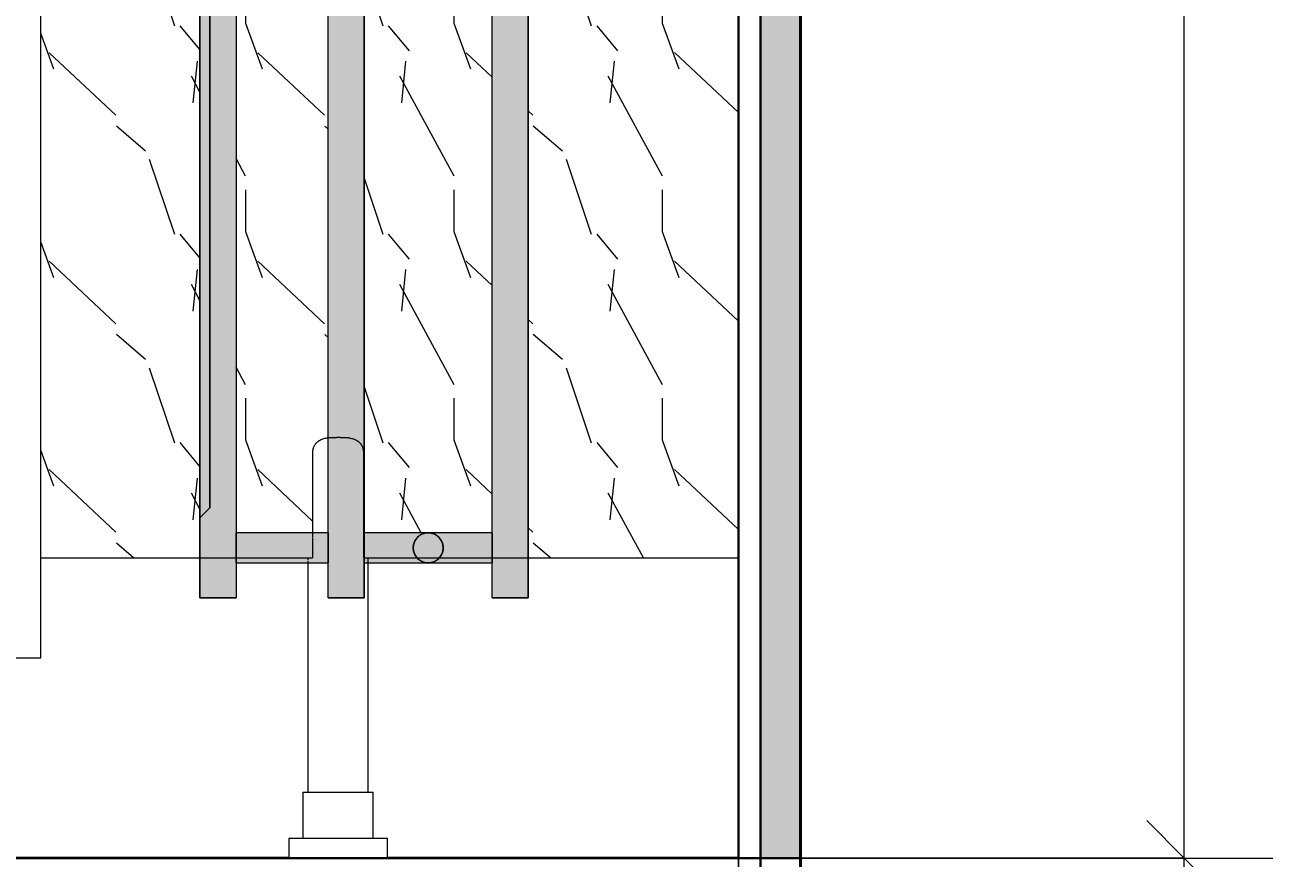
# Model space of a CAD drawing. Header units: millimetres. Extents: x 0 to 98412, y -2706 to 7916.
# Drawn here: x 80593 to 81212, y 0 to 416 of the extents above; entities that cross this region are included whole.
import ezdxf

# ---------------------------------------------------------------- set-up
doc = ezdxf.new("R2010")
doc.units = ezdxf.units.MM
for name, color, linetype, lineweight in [('A-ANNO-DIMS', 7, 'Continuous', 9), ('A-ANNO-DIMS-25', 7, 'Continuous', 9), ('A-GENM', 7, 'Continuous', 9), ('A-WALL-PATT', 7, 'Continuous', 9), ('G-ANNO-DIMS', 7, 'Continuous', 9), ('M-EQPM', 7, 'Continuous', 9), ('Знаки', 7, 'Continuous', 9), ('Знаки-1', 7, 'Continuous', 18)]:
    doc.layers.add(name, color=color, linetype=linetype, lineweight=lineweight)
for name, color, linetype, lineweight, true_color in [('A-FLOR-FNSH-2', 7, 'Continuous', 30, 0x3c3c3c), ('A-WALL-4', 7, 'Continuous', 30, 0x3c3c3c), ('A-WALL-5', 7, 'Continuous', 40, 0x3c3c3c), ('A-WALL-FNSH-3', 7, 'Continuous', 30, 0x3c3c3c), ('I-WALL-1', 7, 'Continuous', 9, 0x787878)]:
    doc.layers.add(name, color=color, linetype=linetype, lineweight=lineweight, true_color=true_color)
doc.layers.add('M-EQPM-1', color=7, linetype='Continuous', lineweight=9, true_color=0xe6e6e6, transparency=0.7)
doc.styles.add('ISOCPEUR_1', font='isocpeur.ttf', dxfattribs={"width": 0.9, "height": 62.5})
doc.dimstyles.new('ISO-2_5_0_9К_БОЛЬШОЙ_округление', dxfattribs={"dimscale": 304.8, "dimtxt": 62.248823, "dimasz": 0.123031, "dimexe": 0.098425, "dimexo": 0, "dimgap": 0, "dimtad": 1, "dimdec": 0, "dimrnd": 10, "dimzin": 0, "dimdsep": 46, "dimtxsty": 'ISOCPEUR_1', "dimblk1": 'OBLIQUE', "dimblk2": 'OBLIQUE', "dimsah": 1, "dimcen": 0.09, "dimdle": 0.098425, "dimazin": 0, "dimtfac": 1, "dimtdec": 4, "dimtix": 1, "dimtmove": 0, "dimatfit": 3, "dimfxl": 1, "dimtvp": 1, "dimtolj": 1, "dimtzin": 0, "dimarcsym": 2})

# ---------------------------------------------------------------- blocks, each defined once
blk = doc.blocks.new('radiator_prado_classic_z_tip_30_po exemplyaru - Classic Z Тип 30-500-30677900-Развертка 1_13-2')
at = {"layer": 'M-EQPM-1'}
for points in [[(-420, 150), (-402, 150), (-402, 630), (-420, 630), (-420, 590), (-415, 585), (-415, 175), (-420, 170)], [(-338.23, 150), (-338, 150), (-338, 630), (-356, 630), (-355.82, 209.84), (-348.15, 209.94), (-345.16, 209.69), (-341.85, 208.59), (-339.29, 206.37), (-338.23, 202.93), (-338.23, 161.79)], [(-256, 150), (-256, 630), (-274, 630), (-274, 150), (-267.21, 150)], [(-420, 170), (-415, 175), (-415, 585), (-420, 590), (-420, 176.96)], [(-343.7, 130), (-338, 130), (-338.23, 202.93), (-339.29, 206.37), (-342.27, 208.82), (-345.51, 209.79), (-353.34, 209.96), (-356, 209.67), (-355.82, 130), (-344.36, 130)], [(-358.56, 155), (-356, 155), (-356, 162.5), (-363.77, 162.24), (-363.49, 155), (-359.21, 155)], [(-402, 130), (-402, 150), (-420, 150), (-420, 130), (-414.89, 130)], [(-298.77, 153.03), (-298.66, 153.81), (-298.76, 153.06)], [(-256, 130), (-256, 150), (-274, 149.84), (-274, 130)]]:
    blk.add_hatch(color=256, dxfattribs=at).paths.add_polyline_path(points)
h = blk.add_hatch(color=256, dxfattribs=at)
h.paths.add_polyline_path([(-363.86, 155), (-363.77, 155), (-363.77, 162.5), (-402, 162.24), (-402, 155), (-385.35, 155)])
h.paths.add_polyline_path([(-312.49, 158.75), (-312.03, 159.38), (-312.49, 158.76)])
h.paths.add_polyline_path([(-313.23, 156.97), (-312.96, 157.65), (-313.23, 156.98)])
h.paths.add_polyline_path([(-298.76, 155), (-274, 155), (-274, 162.5), (-338, 162.24), (-338, 155), (-298.77, 155)])
h = blk.add_hatch(color=256, dxfattribs=at)
h.paths.add_polyline_path([(-402, 150), (-363.77, 150), (-363.86, 155), (-402, 155), (-402, 151.25)])
h.paths.add_polyline_path([(-299.51, 151.25), (-300.19, 150.33), (-300.3, 150), (-274, 150), (-274, 155), (-298.5, 155), (-298.77, 153), (-299.51, 151.25)])
h.paths.add_polyline_path([(-313.5, 155), (-338, 155), (-338, 150), (-311.56, 150), (-312.96, 152.35), (-313.25, 153.06), (-313.4, 154.25)])
h.paths.add_polyline_path([(-304.06, 150), (-300.46, 150), (-299.21, 151.96), (-298.66, 153.81), (-298.77, 155), (-313.5, 155), (-312.95, 152.35), (-312.01, 150.62), (-311.3, 150), (-305.33, 150)])
h = blk.add_hatch(color=256, dxfattribs=at)
h.paths.add_polyline_path([(-336.5, 147.5), (-335.93, 147.78), (-336.19, 150), (-338, 149.84), (-338, 147.5), (-336.96, 147.5)])
h.paths.add_polyline_path([(-363.73, 147.5), (-356, 147.76), (-356, 155), (-363.77, 155), (-363.77, 150), (-366.07, 150), (-365.8, 147.5), (-363.76, 147.5)])
h = blk.add_hatch(color=256, dxfattribs=at)
h.paths.add_polyline_path([(-298.77, 156.97), (-298.77, 157), (-298.77, 156.98)])
h.paths.add_polyline_path([(-299.51, 158.75), (-300.19, 159.67), (-299.51, 158.76)])
h = blk.add_hatch(color=256, dxfattribs=at)
h.paths.add_polyline_path([(-302.25, 147.5), (-274, 147.76), (-274, 150), (-335.93, 149.82), (-335.93, 147.5), (-304.06, 147.5)])
h.paths.add_polyline_path([(-366.07, 147.5), (-366.07, 150), (-402, 150), (-402, 147.5), (-385.35, 147.5)])
h = blk.add_hatch(color=256, dxfattribs=at)
h.paths.add_polyline_path([(-300.46, 150), (-300.44, 150), (-300.21, 150.33)])
h.paths.add_polyline_path([(-311.56, 150), (-311.54, 150), (-312.03, 150.62)])
at = {"layer": 'M-EQPM'}
for p, q in [((-420, 130), (-420, 630)), ((-402, 630), (-402, 130)), ((-356, 130), (-356, 630)), ((-338, 630), (-338, 130)), ((-274, 130), (-274, 630)), ((-256, 130), (-256, 630)), ((-256, 630), (-256, 130)), ((-402, 597.5), (-402, 162.5)), ((-356, 162.5), (-356, 597.5)), ((-338, 162.5), (-338, 597.5)), ((-274, 162.5), (-274, 597.5)), ((-420, 170), (-420, 590)), ((-420, 590), (-420, 170)), ((-420, 170), (-420, 590)), ((-420, 590), (-420, 170)), ((-420, 170), (-420, 590)), ((-420, 590), (-420, 170)), ((-420, 170), (-420, 590)), ((-420, 590), (-420, 170)), ((-420, 170), (-420, 590)), ((-420, 590), (-420, 170)), ((-420, 170), (-420, 590)), ((-420, 590), (-420, 170)), ((-420, 170), (-420, 590)), ((-420, 590), (-420, 170)), ((-420, 170), (-420, 590)), ((-420, 590), (-420, 170)), ((-420, 170), (-420, 590)), ((-420, 590), (-420, 170)), ((-420, 170), (-420, 590)), ((-420, 590), (-420, 170)), ((-420, 170), (-420, 590)), ((-420, 590), (-420, 170)), ((-420, 170), (-420, 590)), ((-420, 590), (-420, 170)), ((-420, 170), (-420, 590)), ((-420, 590), (-420, 170)), ((-420, 170), (-420, 590)), ((-420, 590), (-420, 170)), ((-420, 590), (-420, 170)), ((-415, 175), (-415, 585)), ((-415, 585), (-415, 175)), ((-415, 175), (-415, 585)), ((-415, 585), (-415, 175)), ((-415, 175), (-415, 585)), ((-415, 585), (-415, 175)), ((-415, 175), (-415, 585)), ((-415, 585), (-415, 175)), ((-415, 175), (-415, 585)), ((-415, 585), (-415, 175)), ((-415, 175), (-415, 585)), ((-415, 585), (-415, 175)), ((-415, 175), (-415, 585)), ((-415, 585), (-415, 175)), ((-415, 585), (-415, 175)), ((-415, 175), (-415, 585)), ((-415, 585), (-415, 175)), ((-415, 175), (-415, 585)), ((-415, 585), (-415, 175)), ((-415, 175), (-415, 585)), ((-415, 585), (-415, 175)), ((-415, 175), (-415, 585)), ((-415, 585), (-415, 175)), ((-415, 175), (-415, 585)), ((-415, 585), (-415, 175)), ((-415, 585), (-415, 175)), ((-415, 175), (-415, 585)), ((-415, 585), (-415, 175)), ((-415, 175), (-420, 170)), ((-420, 170), (-415, 175)), ((-415, 175), (-420, 170)), ((-420, 170), (-415, 175)), ((-415, 175), (-420, 170)), ((-420, 170), (-415, 175)), ((-415, 175), (-420, 170)), ((-420, 170), (-415, 175)), ((-415, 175), (-420, 170)), ((-420, 170), (-415, 175)), ((-415, 175), (-420, 170)), ((-420, 170), (-415, 175)), ((-415, 175), (-420, 170)), ((-420, 170), (-415, 175)), ((-415, 175), (-420, 170)), ((-420, 170), (-415, 175)), ((-415, 175), (-420, 170)), ((-420, 170), (-415, 175)), ((-415, 175), (-420, 170)), ((-420, 170), (-415, 175)), ((-415, 175), (-420, 170)), ((-420, 170), (-415, 175)), ((-415, 175), (-420, 170)), ((-420, 170), (-415, 175)), ((-415, 175), (-420, 170)), ((-415, 175), (-420, 170)), ((-415, 175), (-420, 170)), ((-420, 170), (-415, 175)), ((-420, 170), (-420, 130)), ((-356, 162.5), (-402, 162.5)), ((-356, 162.5), (-402, 162.5)), ((-402, 162.5), (-402, 156.94)), ((-402, 155), (-402, 162.5)), ((-402, 162.5), (-402, 155)), ((-402, 155), (-402, 162.5)), ((-402, 162.24), (-402, 147.76)), ((-356, 162.5), (-356, 155)), ((-356, 155), (-356, 162.5)), ((-356, 162.5), (-356, 155)), ((-356, 160.3), (-356, 162.5)), ((-356, 147.76), (-356, 162.24)), ((-274, 162.5), (-338, 162.5)), ((-274, 162.5), (-338, 162.5)), ((-338, 155), (-338, 162.5)), ((-338, 162.5), (-338, 155)), ((-338, 161.5), (-338, 162.5)), ((-338, 162.5), (-338, 155)), ((-338, 147.76), (-338, 162.24)), ((-338, 160.3), (-338, 161.5)), ((-274, 162.5), (-274, 161.5)), ((-274, 155), (-274, 162.5)), ((-274, 162.5), (-274, 161.5)), ((-274, 160.3), (-274, 162.5)), ((-274, 147.76), (-274, 162.24)), ((-274, 161.5), (-274, 160.3)), ((-274, 161.5), (-274, 160.3)), ((-402, 156.94), (-402, 155)), ((-402, 155), (-402, 147.76)), ((-402, 151.25), (-402, 155)), ((-402, 155), (-402, 151.25)), ((-402, 147.5), (-402, 155)), ((-356, 155), (-356, 160.3)), ((-356, 155), (-356, 147.5)), ((-356, 147.5), (-356, 155)), ((-356, 155), (-356, 147.5)), ((-356, 147.5), (-356, 155)), ((-338, 158.75), (-338, 160.3)), ((-338, 156.94), (-338, 158.75)), ((-338, 155), (-338, 156.94)), ((-338, 147.5), (-338, 155)), ((-338, 155), (-338, 147.5)), ((-338, 153.06), (-338, 155)), ((-338, 155), (-338, 147.5)), ((-274, 160.3), (-274, 155)), ((-274, 160.3), (-274, 155)), ((-274, 156.94), (-274, 160.3)), ((-274, 155), (-274, 156.94)), ((-274, 155), (-274, 153.06)), ((-274, 147.5), (-274, 155)), ((-274, 155), (-274, 153.06)), ((-274, 153.06), (-274, 155)), ((-402, 147.5), (-402, 151.25)), ((-402, 151.25), (-402, 149.7)), ((-402, 149.7), (-402, 148.5)), ((-338, 151.25), (-338, 153.06)), ((-338, 147.5), (-338, 151.25)), ((-274, 153.06), (-274, 147.5)), ((-274, 153.06), (-274, 149.7)), ((-274, 151.25), (-274, 153.06)), ((-274, 147.76), (-274, 151.25)), ((-274, 149.7), (-274, 147.5)), ((-402, 148.5), (-402, 147.5)), ((-402, 147.76), (-402, 147.5)), ((-402, 147.5), (-356, 147.5)), ((-402, 147.5), (-356, 147.5)), ((-402, 147.5), (-402, 130)), ((-356, 130), (-356, 147.5)), ((-338, 147.5), (-274, 147.5)), ((-338, 147.5), (-274, 147.5)), ((-338, 130), (-338, 147.5)), ((-274, 147.5), (-274, 147.76)), ((-274, 130), (-274, 147.5)), ((-420, 130), (-402, 130)), ((-402, 130), (-420, 130)), ((-338, 130), (-356, 130)), ((-356, 130), (-338, 130)), ((-256, 130), (-274, 130)), ((-274, 130), (-256, 130))]:
    blk.add_line(p, q, dxfattribs=at)
for start, end in [(90, 270), (121.68165, 135), (117.28226, 120), (107.49554, 117.28226), (105.00484, 107.49554), (90.00451, 103.42927), (75.00451, 90), (270, 90), (72.47896, 75), (62.76012, 72.47896), (60.00484, 62.76012), (45.00563, 58.29213), (165, 180), (180, 195), (150, 164.49794), (136.37895, 149.93487), (30.06513, 43.62105), (15.50206, 30), (0, 15), (345, 360), (195.50206, 210), (210.06513, 223.62105), (225, 238.31835), (301.70787, 314.99437), (316.37895, 329.93487), (330, 344.49794), (240, 242.71774), (242.71774, 252.50446), (252.50446, 254.99516), (256.57073, 269.99549), (270, 284.99549), (285, 287.52104), (287.52104, 297.23988), (297.23988, 299.99516)]:
    blk.add_arc((-306, 155), 7.5, start, end, dxfattribs=at)
for points, knots in [([(-311.44, 160.16), (-311.35, 160.26), (-311.15, 160.46), (-310.74, 160.82), (-310.31, 161.14), (-309.88, 161.43), (-309.43, 161.68), (-308.63, 162.06), (-307.44, 162.41), (-306.49, 162.5), (-306, 162.5)], [0.4285714, 0.4285714, 0.4285714, 0.4285714, 0.4642857, 0.5, 0.5714286, 0.6071429, 0.6428571, 0.7142857, 0.8571429, 1, 1, 1, 1]), ([(-310.2, 161.21), (-310.31, 161.14), (-310.53, 160.98), (-310.84, 160.73), (-311.1, 160.51), (-311.24, 160.37), (-311.28, 160.32)], [0.4285714, 0.4285714, 0.4285714, 0.4285714, 0.4642857, 0.5, 0.5357143, 0.5520145, 0.5520145, 0.5520145, 0.5520145]), ([(-307.44, 162.36), (-307.92, 162.27), (-308.63, 162.06), (-309.43, 161.68), (-309.88, 161.43), (-310.1, 161.28), (-310.2, 161.21)], [0.1428571, 0.1428571, 0.1428571, 0.1428571, 0.2857143, 0.3571429, 0.3928571, 0.4285714, 0.4285714, 0.4285714, 0.4285714]), ([(-306, 162.5), (-305.52, 162.5), (-304.56, 162.41), (-303.37, 162.06), (-302.57, 161.68), (-302.12, 161.43), (-301.8, 161.21), (-301.47, 160.98), (-301.16, 160.73), (-300.85, 160.46), (-300.65, 160.26), (-300.56, 160.16)], [0, 0, 0, 0, 0.1428571, 0.2857143, 0.3571429, 0.3928571, 0.4285714, 0.4642857, 0.5, 0.5357143, 0.5714286, 0.5714286, 0.5714286, 0.5714286]), ([(-301.8, 161.21), (-301.9, 161.28), (-302.12, 161.43), (-302.57, 161.68), (-302.92, 161.84), (-303.15, 161.94)], [0.5714286, 0.5714286, 0.5714286, 0.5714286, 0.6071429, 0.6428571, 0.7142857, 0.7142857, 0.7142857, 0.7142857]), ([(-300.72, 160.32), (-300.76, 160.37), (-300.9, 160.51), (-301.17, 160.74), (-301.39, 160.92), (-301.52, 161.01)], [0.44798555, 0.44798555, 0.44798555, 0.44798555, 0.46428571, 0.5, 0.54033489, 0.54033489, 0.54033489, 0.54033489]), ([(-313.5, 155), (-313.49, 155.35), (-313.46, 155.86), (-313.34, 156.52), (-313.27, 156.84), (-313.23, 157)], [0, 0, 0, 0, 0.0714286, 0.1071429, 0.1428571, 0.1428571, 0.1428571, 0.1428571]), ([(-313.23, 157), (-313.27, 156.84), (-313.34, 156.52), (-313.45, 155.86), (-313.49, 155.35), (-313.5, 155)], [0.8571429, 0.8571429, 0.8571429, 0.8571429, 0.8928571, 0.9285714, 1, 1, 1, 1]), ([(-313.23, 153), (-313.27, 153.16), (-313.34, 153.48), (-313.46, 154.14), (-313.49, 154.65), (-313.5, 155)], [0.8571429, 0.8571429, 0.8571429, 0.8571429, 0.8928571, 0.9285714, 1, 1, 1, 1]), ([(-313.5, 155), (-313.49, 154.65), (-313.45, 154.14), (-313.34, 153.48), (-313.27, 153.16), (-313.23, 153)], [0, 0, 0, 0, 0.0714286, 0.1071429, 0.1428571, 0.1428571, 0.1428571, 0.1428571]), ([(-298.77, 157), (-298.73, 156.84), (-298.66, 156.52), (-298.55, 155.86), (-298.51, 155.35), (-298.5, 155)], [0.8571429, 0.8571429, 0.8571429, 0.8571429, 0.8928571, 0.9285714, 1, 1, 1, 1]), ([(-298.5, 155), (-298.51, 155.35), (-298.55, 155.86), (-298.66, 156.52), (-298.73, 156.84), (-298.77, 157)], [0, 0, 0, 0, 0.0714286, 0.1071429, 0.1428571, 0.1428571, 0.1428571, 0.1428571]), ([(-298.5, 155), (-298.51, 154.65), (-298.55, 154.14), (-298.66, 153.48), (-298.73, 153.16), (-298.77, 153)], [0, 0, 0, 0, 0.0714286, 0.1071429, 0.1428571, 0.1428571, 0.1428571, 0.1428571]), ([(-298.77, 153), (-298.73, 153.16), (-298.66, 153.48), (-298.55, 154.14), (-298.51, 154.65), (-298.5, 155)], [0.8571429, 0.8571429, 0.8571429, 0.8571429, 0.8928571, 0.9285714, 1, 1, 1, 1]), ([(-306, 147.5), (-306.49, 147.5), (-307.44, 147.59), (-308.63, 147.94), (-309.43, 148.32), (-309.88, 148.57), (-310.21, 148.79), (-310.53, 149.02), (-310.84, 149.27), (-311.15, 149.54), (-311.35, 149.74), (-311.44, 149.84)], [0, 0, 0, 0, 0.1428571, 0.2857143, 0.3571429, 0.3928571, 0.4285714, 0.4642857, 0.5, 0.5357143, 0.5714286, 0.5714286, 0.5714286, 0.5714286]), ([(-311.28, 149.68), (-311.24, 149.63), (-311.1, 149.49), (-310.74, 149.18), (-310.42, 148.94), (-310.2, 148.79)], [0.4479855, 0.4479855, 0.4479855, 0.4479855, 0.4642857, 0.5, 0.5714286, 0.5714286, 0.5714286, 0.5714286]), ([(-310.2, 148.79), (-310.1, 148.71), (-309.88, 148.57), (-309.43, 148.32), (-309.08, 148.16), (-308.85, 148.06)], [0.5714286, 0.5714286, 0.5714286, 0.5714286, 0.6071429, 0.6428571, 0.7142857, 0.7142857, 0.7142857, 0.7142857]), ([(-300.56, 149.84), (-300.65, 149.74), (-300.85, 149.54), (-301.26, 149.18), (-301.69, 148.86), (-302.12, 148.57), (-302.57, 148.32), (-303.37, 147.94), (-304.56, 147.59), (-305.52, 147.5), (-306, 147.5)], [0.4285714, 0.4285714, 0.4285714, 0.4285714, 0.4642857, 0.5, 0.5714286, 0.6071429, 0.6428571, 0.7142857, 0.8571429, 1, 1, 1, 1]), ([(-303.15, 148.06), (-302.92, 148.16), (-302.57, 148.32), (-302.12, 148.57), (-301.9, 148.71), (-301.8, 148.79)], [0.2857143, 0.2857143, 0.2857143, 0.2857143, 0.3571429, 0.3928571, 0.4285714, 0.4285714, 0.4285714, 0.4285714]), ([(-301.47, 149.02), (-301.37, 149.1), (-301.16, 149.27), (-300.9, 149.49), (-300.76, 149.63), (-300.72, 149.68)], [0.46428571, 0.46428571, 0.46428571, 0.46428571, 0.5, 0.53571429, 0.55201445, 0.55201445, 0.55201445, 0.55201445])]:
    blk.add_open_spline(points, degree=3, knots=knots, dxfattribs=at)
for points in [[(-306, 162.5), (-306.48, 162.5), (-306.96, 162.45), (-307.44, 162.36)], [(-304.56, 162.36), (-305.04, 162.45), (-305.52, 162.5), (-306, 162.5)], [(-303.15, 161.94), (-303.61, 162.13), (-304.08, 162.27), (-304.56, 162.36)], [(-313.23, 157), (-313.19, 157.16), (-313.09, 157.47), (-312.91, 157.92), (-312.71, 158.35), (-312.57, 158.62), (-312.49, 158.76)], [(-312.49, 158.76), (-312.57, 158.62), (-312.71, 158.35), (-312.91, 157.92), (-313.09, 157.47), (-313.19, 157.16), (-313.23, 157)], [(-312.49, 158.76), (-312.42, 158.89), (-312.26, 159.15), (-312, 159.51), (-311.73, 159.85), (-311.54, 160.06), (-311.44, 160.16)], [(-311.44, 160.16), (-311.54, 160.06), (-311.73, 159.85), (-312, 159.51), (-312.26, 159.15), (-312.42, 158.89), (-312.49, 158.76)], [(-300.56, 160.16), (-300.46, 160.06), (-300.27, 159.85), (-300, 159.51), (-299.74, 159.15), (-299.58, 158.89), (-299.51, 158.76)], [(-299.51, 158.76), (-299.58, 158.89), (-299.74, 159.15), (-300, 159.51), (-300.27, 159.85), (-300.46, 160.06), (-300.56, 160.16)], [(-299.51, 158.76), (-299.43, 158.62), (-299.29, 158.35), (-299.09, 157.92), (-298.91, 157.47), (-298.82, 157.16), (-298.77, 157)], [(-298.77, 157), (-298.81, 157.16), (-298.91, 157.47), (-299.09, 157.92), (-299.29, 158.35), (-299.43, 158.62), (-299.51, 158.76)], [(-312.49, 151.24), (-312.57, 151.38), (-312.71, 151.65), (-312.91, 152.08), (-313.09, 152.53), (-313.19, 152.84), (-313.23, 153)], [(-313.23, 153), (-313.19, 152.84), (-313.09, 152.53), (-312.91, 152.08), (-312.71, 151.65), (-312.57, 151.38), (-312.49, 151.24)], [(-311.44, 149.84), (-311.54, 149.94), (-311.73, 150.15), (-312, 150.49), (-312.26, 150.85), (-312.42, 151.11), (-312.49, 151.24)], [(-312.49, 151.24), (-312.42, 151.11), (-312.26, 150.85), (-312, 150.49), (-311.73, 150.15), (-311.54, 149.94), (-311.44, 149.84)], [(-299.51, 151.24), (-299.58, 151.11), (-299.74, 150.85), (-300, 150.49), (-300.27, 150.15), (-300.46, 149.94), (-300.56, 149.84)], [(-300.56, 149.84), (-300.46, 149.94), (-300.27, 150.15), (-300, 150.49), (-299.74, 150.85), (-299.58, 151.11), (-299.51, 151.24)], [(-298.77, 153), (-298.82, 152.84), (-298.91, 152.53), (-299.09, 152.08), (-299.29, 151.65), (-299.43, 151.38), (-299.51, 151.24)], [(-299.51, 151.24), (-299.43, 151.38), (-299.29, 151.65), (-299.09, 152.08), (-298.91, 152.53), (-298.81, 152.84), (-298.77, 153)], [(-308.85, 148.06), (-308.39, 147.87), (-307.92, 147.73), (-307.44, 147.64)], [(-307.44, 147.64), (-306.96, 147.55), (-306.48, 147.5), (-306, 147.5)], [(-306, 147.5), (-305.52, 147.5), (-305.04, 147.55), (-304.56, 147.64)], [(-304.56, 147.64), (-304.08, 147.73), (-303.61, 147.87), (-303.15, 148.06)]]:
    blk.add_open_spline(points, degree=3, dxfattribs=at)
blk = doc.blocks.new('131_Сантехническая перегородка_Дверь_сдвиг_ - СД-1-30823593-Развертка 1_13-2')
at = {"layer": 'A-GENM'}
h = blk.add_hatch(dxfattribs=at)
h.set_pattern_fill('FP_24', color=256, style=0, pattern_type=2)
h.set_pattern_definition([(108.435, (-7005.587, 0), (-104.12513, 208.25044), [39.513, -289.759]), (139.399, (-7018.082, 37.485), (-624.75285, 520.62186), [19.2, -940.786]), (136.848, (-6928.534, 49.98), (-1561.885053, 1457.7390814), [45.673, -2237.967]), (109.983, (-6961.854, 81.218), (-312.373483, 833.000664), [24.375, -1194.377]), (90, (-6970.18, 0), (-104.125, 104.125), [20.825, -83.3]), (118.443, (-6970.184, 20.825), (728.8763269, -1353.6237543), [56.841, -2785.217]), (84.289, (-6997.257, 70.805), (-104.131824, -937.124192), [20.929, -1025.515]), (129.806, (-6995.174, 91.63), (416.50377, -520.62198), [16.265, -796.978])])
h.paths.add_polyline_path([(-551, 150), (-515.5, 150), (-515.5, 770), (-499.5, 770), (-499.5, 150), (-420, 150), (-420, 630), (-402, 630), (-402, 612.5), (-356, 612.5), (-355.82, 630), (-338, 630), (-338, 612.5), (-274, 612.5), (-274, 630), (-256, 630), (-256, 150), (-151, 150), (-151, 804), (-515.5, 804), (-515.5, 820), (-151, 820), (-151, 1650), (-551, 1650), (-551, 237.68)])
h.paths.add_polyline_path([(-306, 162.5), (-296.75, 162.5), (-274, 162.5), (-274, 597.5), (-338, 597.5), (-338, 162.5), (-307.44, 162.5)])
h.paths.add_polyline_path([(-363.77, 162.5), (-363.77, 202.93), (-362.71, 206.37), (-359.73, 208.82), (-356, 210), (-356, 597.5), (-402, 597.5), (-402, 162.5), (-385.35, 162.5)])
for p, q in [((-363.77, 202.93), (-363.77, 162.5)), ((-338.23, 150), (-338.23, 202.93)), ((-363.77, 162.12), (-363.77, 161.5)), ((-363.77, 161.29), (-363.77, 160.3)), ((-363.77, 160.04), (-363.77, 150)), ((-499.5, 150), (-420, 150)), ((-420, 150), (-402, 150)), ((-402, 150), (-363.77, 150)), ((-366.07, 150), (-366.07, 148.77)), ((-338, 150), (-311.56, 150)), ((-335.93, 148.53), (-335.93, 149.63)), ((-311.48, 150), (-300.76, 150)), ((-300.44, 150), (-274, 150)), ((-274, 150), (-256, 150)), ((-256, 150), (-151, 150)), ((-366.07, 148.34), (-366.07, 147.76)), ((-366.07, 147.56), (-366.07, 32.93)), ((-335.93, 147.78), (-335.93, 148.44)), ((-335.93, 32.93), (-335.93, 147.5)), ((-368.57, 32.93), (-368.57, 10)), ((-368.57, 32.93), (-333.43, 32.93)), ((-333.43, 10), (-333.43, 32.93)), ((-375.61, 10), (-375.61, 0)), ((-375.61, 10), (-326.39, 10)), ((-326.39, 0), (-326.39, 10))]:
    blk.add_line(p, q, dxfattribs=at)
for points, knots in [([(-355.86, 209.88), (-355.94, 209.87), (-356.1, 209.85), (-356.33, 209.81), (-356.57, 209.77), (-356.88, 209.72), (-357.43, 209.61), (-358.22, 209.43), (-358.99, 209.19), (-359.49, 208.98), (-359.77, 208.85), (-360.04, 208.71), (-360.37, 208.52), (-360.89, 208.19), (-361.51, 207.72), (-362.18, 207.08), (-362.64, 206.49), (-362.93, 206), (-363.2, 205.48), (-363.57, 204.52), (-363.73, 203.59), (-363.77, 202.93)], [-0.3472222, -0.3472222, -0.3472222, -0.3472222, -0.3402778, -0.3333333, -0.3263889, -0.3194444, -0.3055556, -0.2777778, -0.25, -0.2361111, -0.2291667, -0.2222222, -0.2083333, -0.1944444, -0.1666667, -0.1388889, -0.1111111, -0.0972222, -0.0833333, -0.0555556, 0, 0, 0, 0]), ([(-338.23, 202.93), (-338.27, 203.59), (-338.43, 204.52), (-338.8, 205.48), (-339.07, 206), (-339.29, 206.37), (-339.54, 206.73), (-339.93, 207.19), (-340.49, 207.72), (-341.12, 208.19), (-341.63, 208.52), (-342.02, 208.75), (-342.42, 208.95), (-342.98, 209.18), (-343.71, 209.41), (-344.46, 209.59), (-344.99, 209.7), (-345.29, 209.75), (-345.51, 209.79), (-345.74, 209.83), (-346.04, 209.87), (-346.57, 209.93), (-347.34, 209.97), (-348.11, 209.98), (-348.71, 209.99), (-349.16, 210), (-349.59, 210.01), (-350.15, 210.02), (-350.84, 210.02), (-351.53, 210.02), (-352.1, 210.01), (-352.54, 210), (-353, 209.99), (-353.62, 209.98), (-354.42, 209.98), (-355.23, 209.94), (-355.71, 209.9), (-355.86, 209.88)], [-1, -1, -1, -1, -0.9444444, -0.9166667, -0.9027778, -0.8888889, -0.875, -0.8611111, -0.8333333, -0.8055556, -0.7916667, -0.7777778, -0.7638889, -0.75, -0.7222222, -0.6944444, -0.6805556, -0.6736111, -0.6666667, -0.6597222, -0.6527778, -0.6388889, -0.6111111, -0.5833333, -0.5694444, -0.5555556, -0.5416667, -0.5277778, -0.5, -0.4722222, -0.4583333, -0.4444444, -0.4305556, -0.4166667, -0.3888889, -0.3611111, -0.3472222, -0.3472222, -0.3472222, -0.3472222])]:
    blk.add_open_spline(points, degree=3, knots=knots, dxfattribs=at)
blk = doc.blocks.new('Зашивка радиатора_ СУ - Зашивка радиатора  М15-33170478-Развертка 1_13-2')
at = {"layer": 'Знаки-1'}
for p, q in [((-499.5, 100), (-499.5, 770)), ((-515.5, 100), (-499.5, 100))]:
    blk.add_line(p, q, dxfattribs=at)
blk = doc.blocks.new('DIMBLOCK25-Развертка 1_13-2')
at = {"layer": 'A-ANNO-DIMS-25', "lineweight": 20}
for p, q in [((81172.47, 1800), (81153.72, 1818.75)), ((81172.47, 1800), (81191.22, 1781.25)), ((81172.47, 0), (81153.72, 18.75)), ((81172.47, 0), (81191.22, -18.75))]:
    blk.add_line(p, q, dxfattribs=at)
at = {"layer": 'A-ANNO-DIMS-25'}
for p, q in [((81172.47, 1800), (80980.84, 1800)), ((80983.34, 1800), (81202.47, 1800)), ((81172.47, -30), (81172.47, 1800)), ((80960.84, 0), (81202.47, 0)), ((81172.47, 0), (80960.84, 0))]:
    blk.add_line(p, q, dxfattribs=at)
at = {"layer": 'A-ANNO-DIMS-25', "color": 0, "insert": (81090.82, 826.38), "char_height": 62.5, "width": 176.6909, "attachment_point": 1, "rotation": 90, "line_spacing_factor": 1.149209, "style": 'ISOCPEUR_1'}
blk.add_mtext('1800', dxfattribs=at)
blk = doc.blocks.new('_Oblique')
at = {"color": 0, "linetype": 'ByBlock', "lineweight": -2}
blk.add_line((-0.5, -0.5), (0.5, 0.5), dxfattribs=at)
blk = doc.blocks.new('DIMBLOCK28-Развертка 1_13-2')
at = {"layer": 'A-ANNO-DIMS-25'}
for p, q in [((77371.84, 0), (77371.84, -214.79)), ((77371.84, -184.79), (77371.84, 0)), ((80949.84, 0), (80949.84, -214.79)), ((80949.84, -184.79), (80949.84, 0)), ((77371.84, -184.79), (80979.84, -184.79))]:
    blk.add_line(p, q, dxfattribs=at)
at = {"layer": 'A-ANNO-DIMS-25', "lineweight": 20}
for p, q in [((77371.84, -184.79), (77390.59, -166.04)), ((80949.84, -184.79), (80968.59, -166.04)), ((77371.84, -184.79), (77353.09, -203.54)), ((80949.84, -184.79), (80931.09, -203.54))]:
    blk.add_line(p, q, dxfattribs=at)
at = {"layer": 'A-ANNO-DIMS-25', "color": 0, "insert": (79081.83, -103.13), "char_height": 62.5, "width": 189.6195, "attachment_point": 1, "line_spacing_factor": 1.149209, "style": 'ISOCPEUR_1'}
blk.add_mtext('3580', dxfattribs=at)

msp = doc.modelspace()

# ---------------------------------------------------------------- hatches: boundary and pattern name
at = {"layer": 'A-WALL-PATT'}
h = msp.add_hatch(dxfattribs=at)
h.set_pattern_fill('FP_21', color=256, style=0, pattern_type=2)
h.set_pattern_definition([(90, (80970.84, 0), (-600, 4e-14), []), (180, (80970.84, 0), (-7e-14, -600), [])])
h.paths.add_polyline_path([(77526.59, 600), (77526.51, 600.33), (77526.51, 600), (77526.58, 600)])
h.paths.add_polyline_path([(78095.25, 0), (78375.84, 0), (78385.83, 176.96), (78390.84, 270), (78570.84, 270), (78582.63, 55.54), (78585.84, 0), (78726.23, 0), (78726.23, 10), (78733.26, 10), (78733.26, 32.93), (78735.76, 32.93), (78735.76, 202.93), (78736.71, 206.11), (78737.48, 207.32), (78738.31, 208.24), (78739.56, 209), (78742.84, 210), (78742.84, 1650), (78758.84, 1650), (78758.89, 209.98), (78762.79, 208.59), (78763.76, 207.99), (78765.34, 205.68), (78765.91, 202.93), (78765.91, 32.93), (78768.41, 32.93), (78768.41, 10), (78775.44, 10), (78775.44, 0), (78835.84, 0), (78845.83, 176.96), (78850.84, 270), (79030.84, 270), (79042.63, 55.54), (79045.84, 0), (79216.42, 0), (79216.41, 221.48), (79209.22, 225.31), (79190.86, 237.68), (79173.63, 252.79), (79158.11, 270.48), (79144.49, 291.16), (79134.63, 311.16), (79127.06, 333.44), (79124.05, 348.59), (79123.7, 348.59), (79121.63, 364.24), (79120.92, 383.31), (79120.93, 400), (79121.38, 400), (79130.84, 750), (79130.84, 790), (79283.34, 790), (79283.58, 795.58), (79285.17, 798.69), (79288.34, 800), (79313.72, 799.88), (79315.14, 799.25), (79317, 798.24), (79317.67, 796.29), (79317.85, 796.17), (79318.34, 795), (79318.34, 790), (79470.84, 790), (79470.84, 750), (79480.29, 400), (79480.74, 400), (79480.74, 378.02), (79480.04, 364.24), (79477.97, 348.59), (79477.62, 348.59), (79474.61, 333.44), (79467.04, 311.16), (79456.22, 289.43), (79443.56, 270.48), (79428.04, 252.79), (79410.35, 237.28), (79390.79, 224.2), (79385.25, 221.47), (79385.25, 0), (79826.23, 0), (79826.23, 10), (79833.26, 10.01), (79833.26, 32.93), (79835.76, 32.93), (79835.76, 202.93), (79836.71, 206.11), (79837.48, 207.32), (79838.31, 208.24), (79839.56, 209), (79842.84, 210), (79842.84, 582.5), (79840.34, 582.5), (79839.11, 584.8), (79838.24, 585.73), (79835.64, 586.8), (79834.34, 587), (79834.34, 589), (79831.84, 589), (79831.84, 592.5), (79818.34, 592.5), (79818.34, 591), (79788.34, 591), (79788.34, 592.5), (79784.12, 592.7), (79782.84, 592.5), (79767.69, 592.83), (79766.76, 592.59), (79765.59, 591.77), (79760.84, 590.5), (79755.53, 592.2), (79754.12, 593.28), (79752.18, 596.25), (79751.66, 597.54), (79751.34, 600), (79751.74, 602.65), (79753.03, 605.3), (79755.05, 607.54), (79756.09, 608.23), (79760.84, 609.5), (79765.59, 608.23), (79767.01, 607.42), (79788.34, 607.5), (79788.34, 609), (79818.34, 609), (79818.34, 607.5), (79829, 607.5), (79827.27, 618.08), (79825.67, 622.49), (79822.52, 630.12), (79821.39, 632.32), (79812.27, 644.8), (79809.39, 647.74), (79799.15, 655.5), (79790.92, 660.29), (79785.3, 662.54), (79779.1, 664.35), (79772.75, 665.56), (79769.47, 666.01), (79760.14, 666.11), (79754.21, 665.53), (79748.09, 664.36), (79742.2, 662.65), (79735.98, 660.15), (79731.12, 657.71), (79725.08, 653.81), (79720.01, 649.84), (79716.05, 646.04), (79710.99, 640.2), (79709.75, 638.58), (79704.14, 628.37), (79700.54, 620.04), (79699.29, 615.62), (79697.2, 602.88), (79697.02, 600.33), (79696.59, 600), (79696.13, 600.34), (79696.12, 601.94), (79696.52, 607.12), (79697.44, 613.22), (79699.29, 620.3), (79702.05, 627.62), (79704.39, 632.3), (79707.82, 637.9), (79711.31, 642.6), (79715.69, 647.47), (79719.72, 651.25), (79725.13, 655.41), (79730.53, 658.79), (79736.44, 661.74), (79742.65, 664.11), (79748.57, 665.75), (79754.83, 666.88), (79760.23, 667.4), (79766.32, 667.44), (79775.07, 666.44), (79781.76, 664.93), (79787.73, 662.96), (79793.12, 660.62), (79798.44, 657.74), (79804.21, 653.85), (79808.42, 650.33), (79812.94, 645.99), (79817.34, 640.74), (79820.94, 635.49), (79824.16, 629.66), (79826.78, 623.54), (79829.22, 615.74), (79830.03, 611.78), (79830.45, 607.41), (79831.84, 607.78), (79831.84, 611), (79834.34, 611), (79834.34, 613), (79836.83, 613.55), (79838.5, 614.55), (79839.8, 616.17), (79840.34, 617.5), (79842.84, 617.5), (79842.84, 1650), (80949.84, 1650), (80949.84, 1800), (77371.84, 1800), (77371.84, 622.5), (77379.84, 622.5), (77379.84, 617.5), (77382.34, 617.5), (77383.56, 615.2), (77384.99, 613.99), (77387.03, 613.2), (77388.34, 613), (77388.34, 611), (77390.84, 611), (77390.84, 607.5), (77392.25, 607.5), (77392.85, 612.97), (77394.48, 619.48), (77397.39, 627.21), (77400.04, 632.58), (77403.23, 637.8), (77406.93, 642.78), (77411.1, 647.41), (77418.46, 653.85), (77421.21, 655.82), (77426.49, 659.06), (77434.17, 662.65), (77440.16, 664.71), (77445.22, 666), (77450.57, 666.93), (77456.87, 667.44), (77465.2, 667.15), (77470.88, 666.4), (77475.77, 665.4), (77484.01, 662.65), (77489.37, 660.26), (77494.67, 657.29), (77499.76, 653.81), (77504.55, 649.84), (77508.98, 645.4), (77513.09, 640.44), (77516.74, 635.03), (77520.62, 627.62), (77522.36, 623.24), (77524.54, 616.24), (77525.9, 609.05), (77526.55, 601.94), (77526.59, 600), (77836.78, 600), (77840.84, 750), (77840.84, 790), (77993.34, 790), (77993.58, 795.58), (77994.94, 798.6), (77998.34, 800), (78023.72, 799.88), (78025.14, 799.25), (78027, 798.24), (78027.67, 796.29), (78027.85, 796.17), (78028.34, 795), (78028.34, 790), (78180.84, 790), (78180.84, 750), (78190.29, 400), (78190.74, 400), (78190.74, 378.02), (78190.04, 364.24), (78187.97, 348.59), (78187.62, 348.59), (78184.61, 333.44), (78177.04, 311.16), (78166.22, 289.43), (78153.56, 270.48), (78136.53, 251.46), (78120.35, 237.28), (78100.79, 224.2), (78095.25, 221.47), (78095.25, 0.71)])
h.paths.add_polyline_path([(79918.05, 0), (79935.84, 0), (79944.38, 150), (79865.91, 150), (79865.91, 32.93), (79868.41, 32.93), (79868.41, 10), (79875.44, 10), (79875.44, 0), (79888.52, 0)])
h.paths.add_polyline_path([(80774.44, 0), (80949.84, 0), (80949.84, 150), (80844.84, 150), (80844.84, 130), (80826.84, 130), (80826.84, 147.5), (80764.91, 147.5), (80764.91, 32.93), (80767.41, 32.93), (80767.41, 10), (80774.44, 10)])
h.paths.add_polyline_path([(80145.84, 0), (80315.92, 0), (80315.92, 150), (80137.29, 150), (80142.63, 55.54), (80144.54, 22.37)])
h.paths.add_polyline_path([(80725.23, 0), (80725.23, 10), (80732.26, 10), (80732.26, 32.93), (80734.76, 32.93), (80734.76, 147.5), (80698.84, 147.5), (80698.84, 130), (80680.84, 130), (80680.84, 150), (80601.34, 150), (80601.34, 100), (80585.34, 100), (80585.34, 150), (80484.75, 150), (80484.75, 0), (80626.88, 0)])
h.paths.add_polyline_path([(77496.22, 600), (77525.57, 600.11), (77522.99, 617.07), (77521.17, 622.47), (77516.3, 632.72), (77511.68, 640.2), (77508.28, 644.26), (77502.95, 649.58), (77498.79, 652.95), (77492.14, 657.36), (77487.43, 659.82), (77480.33, 662.7), (77475.55, 664.12), (77469.22, 665.42), (77465.85, 665.93), (77456.6, 666.15), (77450.57, 665.65), (77444.71, 664.62), (77438.38, 662.88), (77432.49, 660.62), (77428.53, 658.62), (77420.73, 653.55), (77412.26, 646.7), (77409.71, 644.09), (77400.39, 630.59), (77399, 627.81), (77394.98, 616.59), (77393.64, 607.31), (77395.57, 607.35), (77400.04, 607.5), (77404.34, 607.5), (77404.34, 609), (77434.34, 609), (77434.34, 607.5), (77438.55, 607.3), (77439.84, 607.5), (77456.15, 607.51), (77457.09, 608.23), (77461.84, 609.5), (77467.14, 607.86), (77468.72, 606.5), (77470.48, 603.75), (77471.08, 601.94), (77471.34, 600), (77472.03, 600)])
h.paths.add_polyline_path([(77526.07, 600), (77526.03, 600.04), (77525.58, 600.38), (77525.59, 600), (77526.03, 600)])
h.paths.add_polyline_path([(79829.38, 607.33), (79829.42, 607.5), (79829.37, 607.5)])
h.paths.add_polyline_path([(79824.57, 628.24), (79823.41, 630.59), (79823.86, 629.66)])
h.paths.add_polyline_path([(77510.67, 643.14), (77508.45, 645.59), (77508.57, 645.4)])
h.paths.add_polyline_path([(77501.23, 652.43), (77498.79, 654.2), (77499.3, 653.81)])
at = {"layer": 'I-WALL-1'}
h = msp.add_hatch(dxfattribs=at)
h.set_pattern_fill('FP_17', color=256, style=0, pattern_type=2)
h.set_pattern_definition([(45, (74068.176, 0), (-14.25598, 14.25598), []), (45, (74082.432, 0), (-14.25598, 14.25598), [25.202, -5.04, 0.8382, -4.202])])
h.paths.add_polyline_path([(80980.84, -5.17), (80981.29, -5.17), (80981.29, 800), (80980.84, 800), (80980.84, -0.1)])
h.paths.add_polyline_path([(80981.29, 3300), (80981.29, 3880), (80980.84, 3880), (80980.84, 3300)])
h = msp.add_hatch(dxfattribs=at)
h.set_pattern_fill('FP_20', color=256, style=0, pattern_type=2)
h.set_pattern_definition([(0, (74068.176, 0), (30.48, 7.62), [2.515, -20.345, 2.515, -20.345, -121.92]), (0, (74068.176, 0), (30.48, 7.62), [-45.72, 2.515, -43.205, 2.515, -20.345, -53.34]), (0, (74068.176, 0), (30.48, 7.62), [-114.3, 2.515, -12.725, 2.515, -35.585]), (120, (74079.606, 3.81), (-21.8391136, 22.586454), [2.515, -20.345, 2.515, -20.345, -121.92]), (120, (74079.606, 3.81), (-21.8391136, 22.586454), [-45.72, 2.515, -43.205, 2.515, -20.345, -53.34]), (120, (74079.606, 3.81), (-21.8391136, 22.586454), [-114.3, 2.515, -12.725, 2.515, -35.585]), (240, (74083.416, 19.05), (-8.6408864, -30.206454), [2.515, -20.345, 2.515, -20.345, -121.92]), (240, (74083.416, 19.05), (-8.6408864, -30.206454), [-45.72, 2.515, -43.205, 2.515, -20.345, -53.34]), (240, (74083.416, 19.05), (-8.6408864, -30.206454), [-114.3, 2.515, -12.725, 2.515, -35.585])])
h.paths.add_polyline_path([(80980.84, 0), (80980.84, 800), (80960.84, 800), (80960.84, 0)])
h.paths.add_polyline_path([(80980.84, 3300), (80980.84, 3470), (80960.84, 3470), (80960.84, 3300)])

# ---------------------------------------------------------------- linework, layer by layer
at = {"layer": 'A-FLOR-FNSH-2'}
for p, q in [((80949.84, 0), (77770.96, 0)), ((80960.84, -5.17), (80960.84, 0))]:
    msp.add_line(p, q, dxfattribs=at)
at = {"layer": 'A-WALL-4'}
for p, q in [((80960.84, 800), (80960.84, 0)), ((80960.84, 0), (80980.84, 0))]:
    msp.add_line(p, q, dxfattribs=at)
at = {"layer": 'A-WALL-5'}
msp.add_line((80980.84, 800), (80980.84, -5.17), dxfattribs=at)
at = {"layer": 'A-WALL-FNSH-3'}
for p, q in [((80949.84, 800), (80949.84, 0)), ((80949.84, 0), (80960.84, 0))]:
    msp.add_line(p, q, dxfattribs=at)
at = {"layer": 'G-ANNO-DIMS'}
for p, q in [((80918.82, 0), (81169.8, 0)), ((81169.8, 0), (81327.73, 0))]:
    msp.add_line(p, q, dxfattribs=at)

# ---------------------------------------------------------------- block references
at = {"layer": 'A-GENM'}
msp.add_blockref('131_Сантехническая перегородка_Дверь_сдвиг_ - СД-1-30823593-Развертка 1_13-2', (81100.84, 0), dxfattribs=at)
at = {"layer": 'M-EQPM'}
msp.add_blockref('radiator_prado_classic_z_tip_30_po exemplyaru - Classic Z Тип 30-500-30677900-Развертка 1_13-2', (81100.84, 0), dxfattribs=at)
at = {"layer": 'Знаки'}
msp.add_blockref('Зашивка радиатора_ СУ - Зашивка радиатора  М15-33170478-Развертка 1_13-2', (81100.84, 0), dxfattribs=at)

# ---------------------------------------------------------------- dimensions: what is measured, and where the dimension line sits
at = {"layer": 'A-ANNO-DIMS'}
dim = msp.add_linear_dim(base=(81172.47, 1800), p1=(80960.84, 0), p2=(80983.34, 1800), angle=90, dimstyle='ISO-2_5_0_9К_БОЛЬШОЙ_округление', override={"dimpost": '<>', "dimfxl": 1800.14062}, dxfattribs=at)
dim.commit()
dim.dimension.update_dxf_attribs({"geometry": 'DIMBLOCK25-Развертка 1_13-2', "text_midpoint": (81141.22, 900)})
dim = msp.add_linear_dim(base=(80949.84, -184.79), p1=(77371.84, 0), p2=(80949.84, 0), dimstyle='ISO-2_5_0_9К_БОЛЬШОЙ_округление', override={"dimpost": '<>', "dimfxl": 3578}, dxfattribs=at)
dim.commit()
dim.dimension.update_dxf_attribs({"geometry": 'DIMBLOCK28-Развертка 1_13-2', "text_midpoint": (79160.84, -153.54)})

doc.saveas('drawing.dxf')
